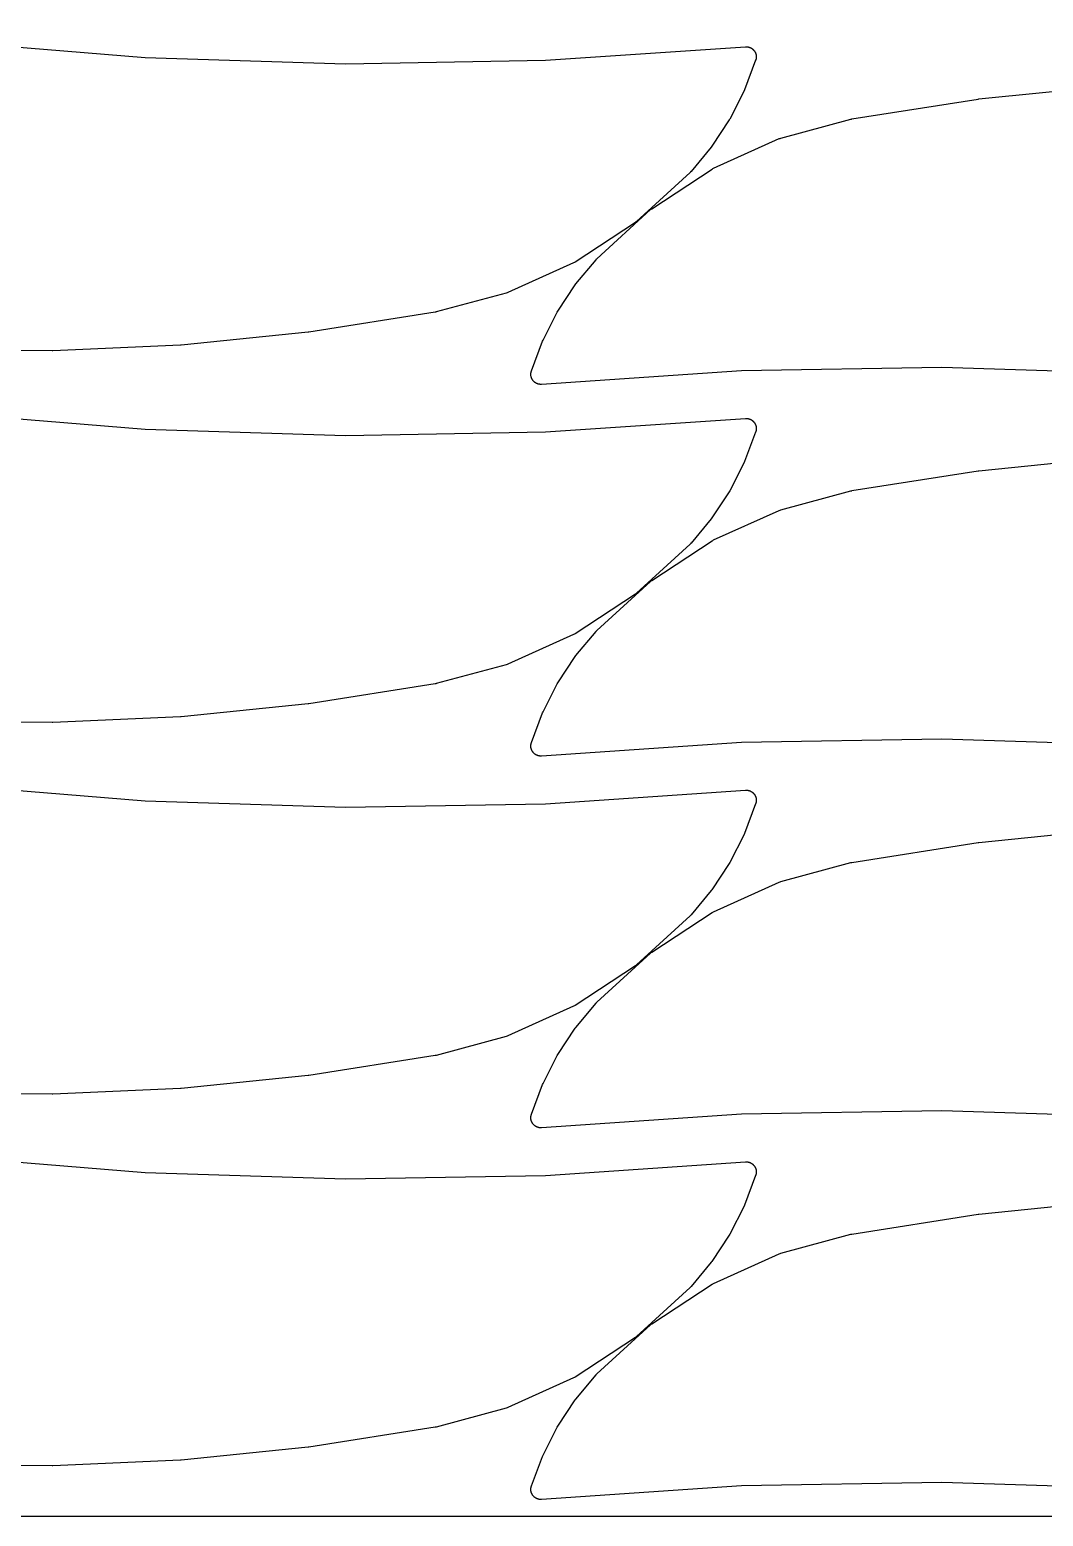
# Model space of a CAD drawing. Header units: metres. Extents: x 0 to 3000, y 0 to 1240.
# Drawn here: x 1298.2 to 1500, y 0 to 295.7 of the extents above; entities that cross this region are included whole.
import ezdxf

# ---------------------------------------------------------------- set-up
doc = ezdxf.new("R2010")
doc.units = ezdxf.units.M

msp = doc.modelspace()

# ---------------------------------------------------------------- linework, layer by layer
at = {"color": 7}
msp.add_lwpolyline([(0, 0), (3000, 0), (3000, 1240), (0, 1240), (0, 0)], close=True, dxfattribs=at)
at = {"color": 1}
for points in [[(1281.47, 293.48), (1321.25, 290.23), (1361.08, 288.96), (1400.91, 289.67), (1440.74, 292.36), (1440.77, 292.36), (1440.8, 292.36), (1440.87, 292.36), (1440.93, 292.36), (1440.97, 292.36), (1441, 292.36), (1441.06, 292.35), (1441.13, 292.34), (1441.16, 292.34), (1441.19, 292.33), (1441.26, 292.32), (1441.32, 292.31), (1441.35, 292.3), (1441.39, 292.29), (1441.45, 292.27), (1441.51, 292.25), (1441.54, 292.24), (1441.57, 292.23), (1441.63, 292.21), (1441.69, 292.18), (1441.72, 292.17), (1441.75, 292.15), (1441.81, 292.12), (1441.87, 292.09), (1441.9, 292.08), (1441.93, 292.06), (1441.98, 292.02), (1442.03, 291.99), (1442.06, 291.97), (1442.09, 291.95), (1442.14, 291.91), (1442.19, 291.87), (1442.21, 291.84), (1442.24, 291.82), (1442.28, 291.77), (1442.33, 291.73), (1442.35, 291.7), (1442.37, 291.68), (1442.41, 291.63), (1442.46, 291.58), (1442.48, 291.55), (1442.5, 291.53), (1442.53, 291.47), (1442.57, 291.42), (1442.58, 291.39), (1442.6, 291.36), (1442.63, 291.3), (1442.66, 291.25), (1442.68, 291.22), (1442.69, 291.19), (1442.72, 291.13), (1442.74, 291.07), (1442.75, 291.04), (1442.76, 291.01), (1442.78, 290.94), (1442.8, 290.88), (1442.81, 290.85), (1442.82, 290.82), (1442.83, 290.75), (1442.84, 290.69), (1442.85, 290.66), (1442.85, 290.62), (1442.86, 290.56), (1442.87, 290.49), (1442.87, 290.46), (1442.87, 290.43), (1442.87, 290.36), (1442.87, 290.3), (1442.87, 290.27), (1442.87, 290.23), (1442.86, 290.17), (1442.86, 290.1), (1442.85, 290.07), (1442.85, 290.04), (1442.83, 289.97), (1442.82, 289.91), (1442.81, 289.88), (1442.8, 289.85), (1442.78, 289.78), (1442.77, 289.72), (1442.75, 289.69), (1442.74, 289.66), (1440.54, 283.77), (1440.45, 283.57), (1437.61, 277.98), (1437.5, 277.79), (1434.05, 272.56), (1433.92, 272.38), (1429.9, 267.55), (1429.87, 267.52), (1429.85, 267.49), (1429.81, 267.45), (1429.77, 267.4), (1429.74, 267.38), (1429.71, 267.35), (1419.05, 257.6), (1418.92, 257.5), (1418.8, 257.41), (1406.79, 249.52), (1406.66, 249.44), (1406.52, 249.36), (1393.42, 243.47), (1393.27, 243.41), (1393.12, 243.36), (1379.17, 239.6), (1379.16, 239.59), (1379.15, 239.59), (1379.06, 239.57), (1378.98, 239.55), (1378.97, 239.55), (1378.96, 239.55), (1353.8, 235.59), (1353.69, 235.58), (1328.37, 233.02), (1328.26, 233.01), (1302.84, 231.87), (1302.73, 231.87), (1277.26, 232.15)], [(1519.62, 227.32), (1479.8, 228.58), (1439.96, 227.88), (1400.13, 225.19), (1400.1, 225.19), (1400.07, 225.19), (1400, 225.19), (1399.94, 225.19), (1399.9, 225.19), (1399.87, 225.19), (1399.81, 225.2), (1399.74, 225.2), (1399.71, 225.21), (1399.68, 225.21), (1399.61, 225.23), (1399.55, 225.24), (1399.52, 225.25), (1399.48, 225.25), (1399.42, 225.27), (1399.36, 225.29), (1399.33, 225.3), (1399.3, 225.31), (1399.24, 225.34), (1399.18, 225.36), (1399.15, 225.38), (1399.12, 225.39), (1399.06, 225.42), (1399, 225.45), (1398.97, 225.47), (1398.95, 225.49), (1398.89, 225.52), (1398.84, 225.56), (1398.81, 225.58), (1398.78, 225.6), (1398.73, 225.64), (1398.68, 225.68), (1398.66, 225.7), (1398.63, 225.72), (1398.59, 225.77), (1398.54, 225.82), (1398.52, 225.84), (1398.5, 225.86), (1398.46, 225.92), (1398.41, 225.97), (1398.4, 225.99), (1398.38, 226.02), (1398.34, 226.07), (1398.3, 226.13), (1398.29, 226.16), (1398.27, 226.18), (1398.24, 226.24), (1398.21, 226.3), (1398.19, 226.33), (1398.18, 226.36), (1398.15, 226.42), (1398.13, 226.48), (1398.12, 226.51), (1398.11, 226.54), (1398.09, 226.6), (1398.07, 226.66), (1398.06, 226.7), (1398.05, 226.73), (1398.04, 226.79), (1398.03, 226.86), (1398.02, 226.89), (1398.02, 226.92), (1398.01, 226.99), (1398, 227.05), (1398, 227.08), (1398, 227.12), (1398, 227.18), (1398, 227.25), (1398, 227.28), (1398, 227.31), (1398.01, 227.38), (1398.02, 227.44), (1398.02, 227.48), (1398.03, 227.51), (1398.04, 227.57), (1398.05, 227.64), (1398.06, 227.67), (1398.07, 227.7), (1398.09, 227.76), (1398.1, 227.83), (1398.12, 227.86), (1398.13, 227.89), (1400.33, 233.77), (1400.42, 233.98), (1403.26, 239.56), (1403.37, 239.76), (1406.82, 244.99), (1406.95, 245.17), (1410.97, 250), (1411, 250.03), (1411.02, 250.06), (1411.06, 250.1), (1411.1, 250.14), (1411.13, 250.17), (1411.16, 250.2), (1421.82, 259.95), (1421.95, 260.05), (1422.08, 260.14), (1434.08, 268.03), (1434.21, 268.11), (1434.35, 268.18), (1447.45, 274.08), (1447.6, 274.13), (1447.75, 274.18), (1461.7, 277.95), (1461.71, 277.95), (1461.72, 277.95), (1461.81, 277.97), (1461.89, 277.99), (1461.9, 277.99), (1461.91, 277.99), (1487.07, 281.96), (1487.18, 281.97), (1512.5, 284.52)], [(1281.47, 219.53), (1321.25, 216.28), (1361.08, 215.01), (1400.91, 215.72), (1440.74, 218.41), (1440.77, 218.41), (1440.8, 218.41), (1440.87, 218.41), (1440.93, 218.41), (1440.97, 218.41), (1441, 218.41), (1441.06, 218.4), (1441.13, 218.39), (1441.16, 218.39), (1441.19, 218.38), (1441.26, 218.37), (1441.32, 218.36), (1441.35, 218.35), (1441.39, 218.34), (1441.45, 218.32), (1441.51, 218.31), (1441.54, 218.29), (1441.57, 218.28), (1441.63, 218.26), (1441.69, 218.23), (1441.72, 218.22), (1441.75, 218.21), (1441.81, 218.17), (1441.87, 218.14), (1441.9, 218.13), (1441.93, 218.11), (1441.98, 218.07), (1442.03, 218.04), (1442.06, 218.02), (1442.09, 218), (1442.14, 217.96), (1442.19, 217.92), (1442.21, 217.89), (1442.24, 217.87), (1442.28, 217.83), (1442.33, 217.78), (1442.35, 217.76), (1442.37, 217.73), (1442.41, 217.68), (1442.46, 217.63), (1442.48, 217.6), (1442.5, 217.58), (1442.53, 217.52), (1442.57, 217.47), (1442.58, 217.44), (1442.6, 217.41), (1442.63, 217.36), (1442.66, 217.3), (1442.68, 217.27), (1442.69, 217.24), (1442.72, 217.18), (1442.74, 217.12), (1442.75, 217.09), (1442.76, 217.06), (1442.78, 216.99), (1442.8, 216.93), (1442.81, 216.9), (1442.82, 216.87), (1442.83, 216.8), (1442.84, 216.74), (1442.85, 216.71), (1442.85, 216.67), (1442.86, 216.61), (1442.87, 216.54), (1442.87, 216.51), (1442.87, 216.48), (1442.87, 216.41), (1442.87, 216.35), (1442.87, 216.32), (1442.87, 216.28), (1442.86, 216.22), (1442.86, 216.15), (1442.85, 216.12), (1442.85, 216.09), (1442.83, 216.02), (1442.82, 215.96), (1442.81, 215.93), (1442.8, 215.9), (1442.78, 215.83), (1442.77, 215.77), (1442.75, 215.74), (1442.74, 215.71), (1440.54, 209.82), (1440.45, 209.62), (1437.61, 204.03), (1437.5, 203.84), (1434.05, 198.61), (1433.92, 198.43), (1429.9, 193.6), (1429.87, 193.57), (1429.85, 193.54), (1429.81, 193.5), (1429.77, 193.45), (1429.74, 193.43), (1429.71, 193.4), (1419.05, 183.65), (1418.92, 183.55), (1418.8, 183.46), (1406.79, 175.57), (1406.66, 175.49), (1406.52, 175.42), (1393.42, 169.52), (1393.27, 169.46), (1393.12, 169.41), (1379.17, 165.65), (1379.16, 165.64), (1379.15, 165.64), (1379.06, 165.62), (1378.98, 165.6), (1378.97, 165.6), (1378.96, 165.6), (1353.8, 161.64), (1353.69, 161.63), (1328.37, 159.07), (1328.26, 159.07), (1302.84, 157.92), (1302.73, 157.92), (1277.26, 158.2)], [(1519.62, 153.37), (1479.8, 154.63), (1439.96, 153.93), (1400.13, 151.24), (1400.1, 151.24), (1400.07, 151.24), (1400, 151.24), (1399.94, 151.24), (1399.9, 151.24), (1399.87, 151.24), (1399.81, 151.25), (1399.74, 151.25), (1399.71, 151.26), (1399.68, 151.26), (1399.61, 151.28), (1399.55, 151.29), (1399.52, 151.3), (1399.48, 151.3), (1399.42, 151.32), (1399.36, 151.34), (1399.33, 151.35), (1399.3, 151.36), (1399.24, 151.39), (1399.18, 151.41), (1399.15, 151.43), (1399.12, 151.44), (1399.06, 151.47), (1399, 151.5), (1398.97, 151.52), (1398.95, 151.54), (1398.89, 151.57), (1398.84, 151.61), (1398.81, 151.63), (1398.78, 151.65), (1398.73, 151.69), (1398.68, 151.73), (1398.66, 151.75), (1398.63, 151.77), (1398.59, 151.82), (1398.54, 151.87), (1398.52, 151.89), (1398.5, 151.92), (1398.46, 151.97), (1398.41, 152.02), (1398.4, 152.04), (1398.38, 152.07), (1398.34, 152.12), (1398.3, 152.18), (1398.29, 152.21), (1398.27, 152.23), (1398.24, 152.29), (1398.21, 152.35), (1398.19, 152.38), (1398.18, 152.41), (1398.15, 152.47), (1398.13, 152.53), (1398.12, 152.56), (1398.11, 152.59), (1398.09, 152.65), (1398.07, 152.72), (1398.06, 152.75), (1398.05, 152.78), (1398.04, 152.84), (1398.03, 152.91), (1398.02, 152.94), (1398.02, 152.97), (1398.01, 153.04), (1398, 153.1), (1398, 153.14), (1398, 153.17), (1398, 153.23), (1398, 153.3), (1398, 153.33), (1398, 153.36), (1398.01, 153.43), (1398.02, 153.49), (1398.02, 153.53), (1398.03, 153.56), (1398.04, 153.62), (1398.05, 153.69), (1398.06, 153.72), (1398.07, 153.75), (1398.09, 153.81), (1398.1, 153.88), (1398.12, 153.91), (1398.13, 153.94), (1400.33, 159.82), (1400.42, 160.03), (1403.26, 165.61), (1403.37, 165.81), (1406.82, 171.04), (1406.95, 171.22), (1410.97, 176.05), (1411, 176.08), (1411.02, 176.11), (1411.06, 176.15), (1411.1, 176.19), (1411.13, 176.22), (1411.16, 176.25), (1421.82, 186), (1421.95, 186.1), (1422.08, 186.19), (1434.08, 194.08), (1434.21, 194.16), (1434.35, 194.23), (1447.45, 200.13), (1447.6, 200.19), (1447.75, 200.23), (1461.7, 204), (1461.71, 204), (1461.72, 204.01), (1461.81, 204.02), (1461.89, 204.04), (1461.9, 204.04), (1461.91, 204.05), (1487.07, 208.01), (1487.18, 208.02), (1512.5, 210.57)], [(1281.47, 145.58), (1321.25, 142.33), (1361.08, 141.06), (1400.91, 141.77), (1440.74, 144.46), (1440.77, 144.46), (1440.8, 144.46), (1440.87, 144.46), (1440.93, 144.46), (1440.97, 144.46), (1441, 144.46), (1441.06, 144.45), (1441.13, 144.44), (1441.16, 144.44), (1441.19, 144.43), (1441.26, 144.42), (1441.32, 144.41), (1441.35, 144.4), (1441.39, 144.39), (1441.45, 144.37), (1441.51, 144.36), (1441.54, 144.34), (1441.57, 144.33), (1441.63, 144.31), (1441.69, 144.28), (1441.72, 144.27), (1441.75, 144.26), (1441.81, 144.22), (1441.87, 144.19), (1441.9, 144.18), (1441.93, 144.16), (1441.98, 144.12), (1442.03, 144.09), (1442.06, 144.07), (1442.09, 144.05), (1442.14, 144.01), (1442.19, 143.97), (1442.21, 143.94), (1442.24, 143.92), (1442.28, 143.88), (1442.33, 143.83), (1442.35, 143.81), (1442.37, 143.78), (1442.41, 143.73), (1442.46, 143.68), (1442.48, 143.65), (1442.5, 143.63), (1442.53, 143.57), (1442.57, 143.52), (1442.58, 143.49), (1442.6, 143.46), (1442.63, 143.41), (1442.66, 143.35), (1442.68, 143.32), (1442.69, 143.29), (1442.72, 143.23), (1442.74, 143.17), (1442.75, 143.14), (1442.76, 143.11), (1442.78, 143.04), (1442.8, 142.98), (1442.81, 142.95), (1442.82, 142.92), (1442.83, 142.85), (1442.84, 142.79), (1442.85, 142.76), (1442.85, 142.73), (1442.86, 142.66), (1442.87, 142.6), (1442.87, 142.56), (1442.87, 142.53), (1442.87, 142.46), (1442.87, 142.4), (1442.87, 142.37), (1442.87, 142.33), (1442.86, 142.27), (1442.86, 142.2), (1442.85, 142.17), (1442.85, 142.14), (1442.83, 142.07), (1442.82, 142.01), (1442.81, 141.98), (1442.8, 141.95), (1442.78, 141.88), (1442.77, 141.82), (1442.75, 141.79), (1442.74, 141.76), (1440.54, 135.87), (1440.45, 135.67), (1437.61, 130.08), (1437.5, 129.89), (1434.05, 124.66), (1433.92, 124.48), (1429.9, 119.65), (1429.87, 119.62), (1429.85, 119.59), (1429.81, 119.55), (1429.77, 119.5), (1429.74, 119.48), (1429.71, 119.45), (1419.05, 109.7), (1418.92, 109.6), (1418.8, 109.51), (1406.79, 101.62), (1406.66, 101.54), (1406.52, 101.47), (1393.42, 95.57), (1393.27, 95.51), (1393.12, 95.46), (1379.17, 91.7), (1379.16, 91.69), (1379.15, 91.69), (1379.06, 91.67), (1378.98, 91.65), (1378.97, 91.65), (1378.96, 91.65), (1353.8, 87.69), (1353.69, 87.68), (1328.37, 85.12), (1328.26, 85.12), (1302.84, 83.98), (1302.73, 83.97), (1277.26, 84.25)], [(1519.62, 79.42), (1479.8, 80.69), (1439.96, 79.98), (1400.13, 77.29), (1400.1, 77.29), (1400.07, 77.29), (1400, 77.29), (1399.94, 77.29), (1399.9, 77.29), (1399.87, 77.29), (1399.81, 77.3), (1399.74, 77.3), (1399.71, 77.31), (1399.68, 77.31), (1399.61, 77.33), (1399.55, 77.34), (1399.52, 77.35), (1399.48, 77.35), (1399.42, 77.37), (1399.36, 77.39), (1399.33, 77.4), (1399.3, 77.41), (1399.24, 77.44), (1399.18, 77.46), (1399.15, 77.48), (1399.12, 77.49), (1399.06, 77.52), (1399, 77.55), (1398.97, 77.57), (1398.95, 77.59), (1398.89, 77.62), (1398.84, 77.66), (1398.81, 77.68), (1398.78, 77.7), (1398.73, 77.74), (1398.68, 77.78), (1398.66, 77.8), (1398.63, 77.83), (1398.59, 77.87), (1398.54, 77.92), (1398.52, 77.94), (1398.5, 77.97), (1398.46, 78.02), (1398.41, 78.07), (1398.4, 78.09), (1398.38, 78.12), (1398.34, 78.17), (1398.3, 78.23), (1398.29, 78.26), (1398.27, 78.28), (1398.24, 78.34), (1398.21, 78.4), (1398.19, 78.43), (1398.18, 78.46), (1398.15, 78.52), (1398.13, 78.58), (1398.12, 78.61), (1398.11, 78.64), (1398.09, 78.7), (1398.07, 78.77), (1398.06, 78.8), (1398.05, 78.83), (1398.04, 78.89), (1398.03, 78.96), (1398.02, 78.99), (1398.02, 79.02), (1398.01, 79.09), (1398, 79.15), (1398, 79.19), (1398, 79.22), (1398, 79.28), (1398, 79.35), (1398, 79.38), (1398, 79.41), (1398.01, 79.48), (1398.02, 79.54), (1398.02, 79.58), (1398.03, 79.61), (1398.04, 79.67), (1398.05, 79.74), (1398.06, 79.77), (1398.07, 79.8), (1398.09, 79.86), (1398.1, 79.93), (1398.12, 79.96), (1398.13, 79.99), (1400.33, 85.87), (1400.42, 86.08), (1403.26, 91.66), (1403.37, 91.86), (1406.82, 97.09), (1406.95, 97.27), (1410.97, 102.1), (1411, 102.13), (1411.02, 102.16), (1411.06, 102.2), (1411.1, 102.24), (1411.13, 102.27), (1411.16, 102.3), (1421.82, 112.05), (1421.95, 112.15), (1422.08, 112.24), (1434.08, 120.13), (1434.21, 120.21), (1434.35, 120.28), (1447.45, 126.18), (1447.6, 126.24), (1447.75, 126.28), (1461.7, 130.05), (1461.71, 130.05), (1461.72, 130.06), (1461.81, 130.07), (1461.89, 130.09), (1461.9, 130.09), (1461.91, 130.1), (1487.07, 134.06), (1487.18, 134.07), (1512.5, 136.62)], [(1281.47, 71.63), (1321.25, 68.38), (1361.08, 67.11), (1400.91, 67.82), (1440.74, 70.51), (1440.77, 70.51), (1440.8, 70.51), (1440.87, 70.51), (1440.93, 70.51), (1440.97, 70.51), (1441, 70.51), (1441.06, 70.5), (1441.13, 70.49), (1441.16, 70.49), (1441.19, 70.49), (1441.26, 70.47), (1441.32, 70.46), (1441.35, 70.45), (1441.39, 70.44), (1441.45, 70.42), (1441.51, 70.41), (1441.54, 70.39), (1441.57, 70.38), (1441.63, 70.36), (1441.69, 70.33), (1441.72, 70.32), (1441.75, 70.31), (1441.81, 70.28), (1441.87, 70.25), (1441.9, 70.23), (1441.93, 70.21), (1441.98, 70.17), (1442.03, 70.14), (1442.06, 70.12), (1442.09, 70.1), (1442.14, 70.06), (1442.19, 70.02), (1442.21, 69.99), (1442.24, 69.97), (1442.28, 69.93), (1442.33, 69.88), (1442.35, 69.86), (1442.37, 69.83), (1442.41, 69.78), (1442.46, 69.73), (1442.48, 69.7), (1442.5, 69.68), (1442.53, 69.62), (1442.57, 69.57), (1442.58, 69.54), (1442.6, 69.51), (1442.63, 69.46), (1442.66, 69.4), (1442.68, 69.37), (1442.69, 69.34), (1442.72, 69.28), (1442.74, 69.22), (1442.75, 69.19), (1442.76, 69.16), (1442.78, 69.09), (1442.8, 69.03), (1442.81, 69), (1442.82, 68.97), (1442.83, 68.9), (1442.84, 68.84), (1442.85, 68.81), (1442.85, 68.78), (1442.86, 68.71), (1442.87, 68.65), (1442.87, 68.61), (1442.87, 68.58), (1442.87, 68.52), (1442.87, 68.45), (1442.87, 68.42), (1442.87, 68.38), (1442.86, 68.32), (1442.86, 68.25), (1442.85, 68.22), (1442.85, 68.19), (1442.83, 68.13), (1442.82, 68.06), (1442.81, 68.03), (1442.8, 68), (1442.78, 67.93), (1442.77, 67.87), (1442.75, 67.84), (1442.74, 67.81), (1440.54, 61.92), (1440.45, 61.72), (1437.61, 56.13), (1437.5, 55.94), (1434.05, 50.71), (1433.92, 50.53), (1429.9, 45.7), (1429.87, 45.67), (1429.85, 45.64), (1429.81, 45.6), (1429.77, 45.55), (1429.74, 45.53), (1429.71, 45.5), (1419.05, 35.75), (1418.92, 35.65), (1418.8, 35.56), (1406.79, 27.67), (1406.66, 27.59), (1406.52, 27.52), (1393.42, 21.62), (1393.27, 21.56), (1393.12, 21.52), (1379.17, 17.75), (1379.16, 17.75), (1379.15, 17.74), (1379.06, 17.72), (1378.98, 17.71), (1378.97, 17.7), (1378.96, 17.7), (1353.8, 13.74), (1353.69, 13.73), (1328.37, 11.17), (1328.26, 11.17), (1302.84, 10.03), (1302.73, 10.02), (1277.26, 10.3)], [(1519.62, 5.47), (1479.8, 6.74), (1439.96, 6.03), (1400.13, 3.34), (1400.1, 3.34), (1400.07, 3.34), (1400, 3.34), (1399.94, 3.34), (1399.9, 3.34), (1399.87, 3.34), (1399.81, 3.35), (1399.74, 3.35), (1399.71, 3.36), (1399.68, 3.36), (1399.61, 3.38), (1399.55, 3.39), (1399.52, 3.4), (1399.48, 3.41), (1399.42, 3.43), (1399.36, 3.44), (1399.33, 3.45), (1399.3, 3.46), (1399.24, 3.49), (1399.18, 3.51), (1399.15, 3.53), (1399.12, 3.54), (1399.06, 3.57), (1399, 3.6), (1398.97, 3.62), (1398.95, 3.64), (1398.89, 3.67), (1398.84, 3.71), (1398.81, 3.73), (1398.78, 3.75), (1398.73, 3.79), (1398.68, 3.83), (1398.66, 3.85), (1398.63, 3.88), (1398.59, 3.92), (1398.54, 3.97), (1398.52, 3.99), (1398.5, 4.02), (1398.46, 4.07), (1398.41, 4.12), (1398.4, 4.14), (1398.38, 4.17), (1398.34, 4.23), (1398.3, 4.28), (1398.29, 4.31), (1398.27, 4.33), (1398.24, 4.39), (1398.21, 4.45), (1398.19, 4.48), (1398.18, 4.51), (1398.15, 4.57), (1398.13, 4.63), (1398.12, 4.66), (1398.11, 4.69), (1398.09, 4.75), (1398.07, 4.82), (1398.06, 4.85), (1398.05, 4.88), (1398.04, 4.94), (1398.03, 5.01), (1398.02, 5.04), (1398.02, 5.07), (1398.01, 5.14), (1398, 5.2), (1398, 5.24), (1398, 5.27), (1398, 5.33), (1398, 5.4), (1398, 5.43), (1398, 5.47), (1398.01, 5.53), (1398.02, 5.6), (1398.02, 5.63), (1398.03, 5.66), (1398.04, 5.72), (1398.05, 5.79), (1398.06, 5.82), (1398.07, 5.85), (1398.09, 5.91), (1398.1, 5.98), (1398.12, 6.01), (1398.13, 6.04), (1400.33, 11.92), (1400.42, 12.13), (1403.26, 17.71), (1403.37, 17.91), (1406.82, 23.14), (1406.95, 23.32), (1410.97, 28.15), (1411, 28.18), (1411.02, 28.21), (1411.06, 28.25), (1411.1, 28.29), (1411.13, 28.32), (1411.16, 28.35), (1421.82, 38.1), (1421.95, 38.2), (1422.08, 38.29), (1434.08, 46.18), (1434.21, 46.26), (1434.35, 46.33), (1447.45, 52.23), (1447.6, 52.29), (1447.75, 52.33), (1461.7, 56.1), (1461.71, 56.1), (1461.72, 56.11), (1461.81, 56.12), (1461.89, 56.14), (1461.9, 56.14), (1461.91, 56.15), (1487.07, 60.11), (1487.18, 60.12), (1512.5, 62.67)]]:
    msp.add_lwpolyline(points, dxfattribs=at)

doc.saveas('drawing.dxf')
